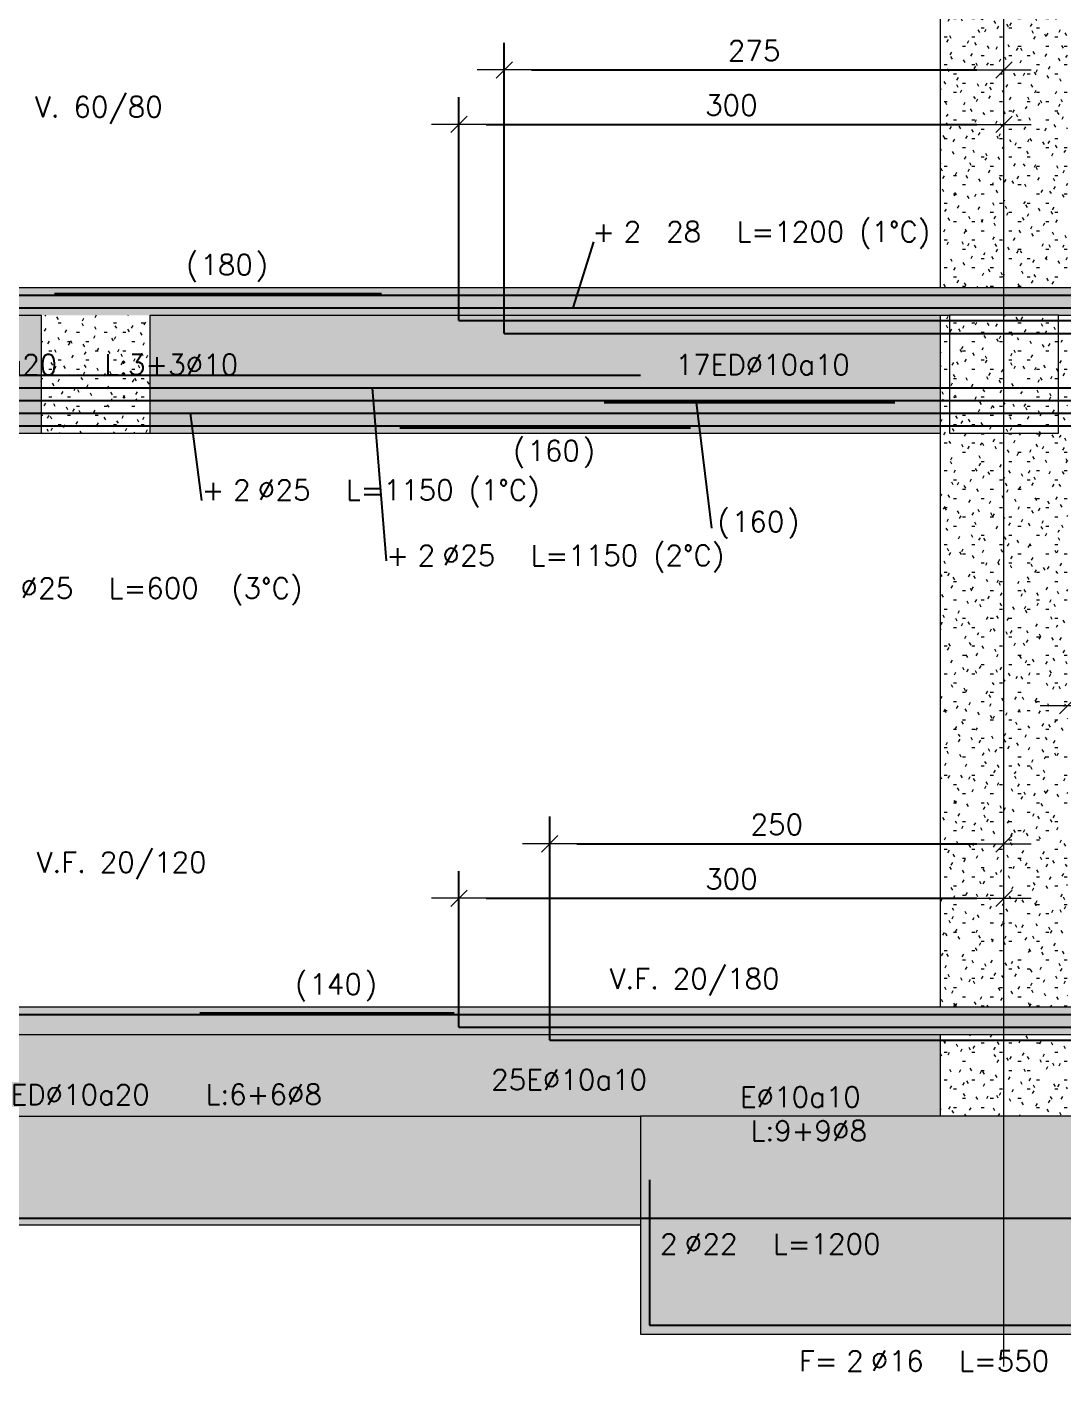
# Model space of a CAD drawing. Extents: x -3544 to 11711, y -11366 to 8565.
# Drawn here: x 2849 to 3419, y 1627 to 2371 of the extents above; entities that cross this region are included whole.
import ezdxf
from ezdxf.enums import TextEntityAlignment as Align

# ---------------------------------------------------------------- set-up
doc = ezdxf.new("R2010")
doc.units = 0
doc.header["$LTSCALE"] = 30
doc.header["$MEASUREMENT"] = 0
doc.linetypes.add('EJE2$0$RLE-PROYECCION', pattern=[0.71438, 0.47625, -0.23813])
doc.layers.get('0').update_dxf_attribs({"linetype": 'CONTINUOUS'})
doc.layers.add('EJE2$0$RLA-ACHURADO', color=30, linetype='EJE2$0$RLE-PROYECCION', lineweight=15, transparency=0.7)
for name, color, linetype, lineweight in [('EJE2$0$RLA-CONTORNO', 30, 'CONTINUOUS', 15), ('EJE2$0$RLA-COTAS', 7, 'CONTINUOUS', 9), ('EJE2$0$RLA-EJES', 1, 'CONTINUOUS', 9), ('EJE2$0$RLA-TEXTOS-1', 9, 'CONTINUOUS', 9)]:
    doc.layers.add(name, color=color, linetype=linetype, lineweight=lineweight)
doc.layers.add('EJE2$0$RLA-FE', color=7, linetype='CONTINUOUS')
doc.layers.add('EJE2$0$RLA-TEXTOS-FE', color=9, linetype='CONTINUOUS')
doc.styles.add('EJE2$0$RomanS', font='romans.shx', dxfattribs={"height": 11.25})
doc.dimstyles.new('EJE2$0$ING-50', dxfattribs={"dimscale": 50, "dimtxt": 0.27, "dimasz": 0.3, "dimexe": 0, "dimexo": 0, "dimgap": 0.1, "dimtad": 1, "dimdec": 1, "dimzin": 12, "dimdsep": 46, "dimtxsty": 'EJE2$0$RomanS', "dimblk": 'EJE2$0$TICK1', "dimblk1": 'EJE2$0$TICK1', "dimblk2": 'EJE2$0$TICK1', "dimcen": 0.09, "dimclrd": 2, "dimclre": 1, "dimclrt": 3, "dimadec": 0, "dimazin": 0, "dimtfac": 1, "dimtdec": 0, "dimtix": 1, "dimtmove": 2, "dimatfit": 3, "dimldrblk": 'EJE2$0$TICK1', "dimfxl": 0, "dimfxlon": 1, "dimtolj": 1, "dimtzin": 0, "dimarcsym": 0})
pattern_1 = [(0, (-1898.762, -1266.802), (20.32, 5.08), [1.676, -13.564, 1.676, -13.564, -81.28]), (0, (-1898.762, -1266.802), (20.32, 5.08), [-30.48, 1.676, -28.804, 1.676, -13.564, -35.56]), (0, (-1898.762, -1266.802), (20.32, 5.08), [-76.2, 1.676, -8.484, 1.676, -23.724]), (120, (-1891.142, -1264.262), (-14.559409, 15.057636), [1.676, -13.564, 1.676, -13.564, -81.28]), (120, (-1891.142, -1264.262), (-14.559409, 15.057636), [-30.48, 1.676, -28.804, 1.676, -13.564, -35.56]), (120, (-1891.142, -1264.262), (-14.559409, 15.057636), [-76.2, 1.676, -8.484, 1.676, -23.724]), (240, (-1888.602, -1254.102), (-5.760591, -20.137636), [1.676, -13.564, 1.676, -13.564, -81.28]), (240, (-1888.602, -1254.102), (-5.760591, -20.137636), [-30.48, 1.676, -28.804, 1.676, -13.564, -35.56]), (240, (-1888.602, -1254.102), (-5.760591, -20.137636), [-76.2, 1.676, -8.484, 1.676, -23.724])]

# ---------------------------------------------------------------- blocks, each defined once
blk = doc.blocks.new('*U201')
at = {"layer": 'EJE2$0$RLA-FE'}
for p, q in [((0, 0), (1068.21, 0)), ((1068.21, 0), (1118.21, 0)), ((1118.21, 0), (1150, 0)), ((1150, 0), (1150, 0))]:
    blk.add_line(p, q, dxfattribs=at)
at = {"layer": 'EJE2$0$RLA-FE', "color": 3, "style": 'EJE2$0$RomanS', "flags": 8}
for tag, p in [('F=', (613.74, 9.32)), ('NUM', (628.15, 9.32))]:
    blk.add_attdef(tag, text='', height=11.25, dxfattribs=at).set_placement(p, align=Align.RIGHT)
at = {"layer": 'EJE2$0$RLA-FE', "color": 3, "style": 'EJE2$0$RomanS'}
for tag, p, flags in [('PHI', (632.04, 9.54), 14), ('DIAM', (641.9, 9.32), 12), ('MINUS', (663.92, 9.32), 13), ('MARK', (677.31, 9.32), 13), ('TEXTO_FE1', (680.61, 9.32), 8), ('TEXTO_FE2', (748.13, 9.34), 8), ('TIPO', (573.8, -75.78), 13), ('NVECES', (559.93, -94.72), 13), ('NUMFE', (563.86, -114.48), 13), ('CAPA', (572.06, -133.6), 13), ('DESPLAZA', (278.34, -151.59), 13), ('ESPACIO', (284.39, -169.95), 13), ('CANT', (298.23, -188.75), 13)]:
    blk.add_attdef(tag, p, '', height=11.25, dxfattribs=dict(at, flags=flags))
blk = doc.blocks.new('*U204')
at = {"layer": 'EJE2$0$RLA-FE'}
for q in [(0, 0), (1118.21, 0)]:
    blk.add_line((0, 0), q, dxfattribs=at)
at = {"layer": 'EJE2$0$RLA-FE', "color": 3, "style": 'EJE2$0$RomanS', "flags": 8}
for tag, p in [('F=', (622.3, 9.32)), ('NUM', (636.71, 9.32))]:
    blk.add_attdef(tag, text='', height=11.25, dxfattribs=at).set_placement(p, align=Align.RIGHT)
at = {"layer": 'EJE2$0$RLA-FE', "color": 3, "style": 'EJE2$0$RomanS'}
for tag, p, flags in [('PHI', (640.6, 9.54), 14), ('DIAM', (650.46, 9.32), 12), ('MINUS', (672.48, 9.32), 13), ('MARK', (685.87, 9.32), 13), ('TEXTO_FE1', (689.17, 9.32), 8), ('TEXTO_FE2', (756.69, 9.34), 8), ('TIPO', (598.8, -75.78), 13), ('NVECES', (584.93, -94.72), 13), ('NUMFE', (588.86, -114.48), 13), ('CAPA', (597.06, -133.6), 13), ('DESPLAZA', (278.34, -151.59), 13), ('ESPACIO', (284.39, -169.95), 13), ('CANT', (298.23, -188.75), 13)]:
    blk.add_attdef(tag, p, '', height=11.25, dxfattribs=dict(at, flags=flags))
blk = doc.blocks.new('*U37')
at = {"layer": 'EJE2$0$RLA-FE', "color": 6}
blk.add_line((0, 1), (180, 1), dxfattribs=at)
at = {"layer": 'EJE2$0$RLA-FE', "color": 3, "style": 'EJE2$0$RomanS', "flags": 8}
for tag, p in [('(', (75.66, 11.14)), ('EMP', (94.68, 11.14)), (')', (113.99, 11.14))]:
    blk.add_attdef(tag, text='', height=11.25, dxfattribs=at).set_placement(p, align=Align.CENTER)
blk = doc.blocks.new('*U44')
at = {"layer": 'EJE2$0$RLA-FE'}
blk.add_line((0, 0), (1118.21, 0), dxfattribs=at)
at = {"layer": 'EJE2$0$RLA-FE', "color": 3, "style": 'EJE2$0$RomanS', "flags": 8}
for tag, p in [('F=', (508.44, 36.32)), ('NUM', (522.85, 36.32))]:
    blk.add_attdef(tag, text='', height=11.25, dxfattribs=at).set_placement(p, align=Align.RIGHT)
at = {"layer": 'EJE2$0$RLA-FE', "color": 3, "style": 'EJE2$0$RomanS'}
for tag, p, flags in [('PHI', (526.74, 36.54), 14), ('DIAM', (536.6, 36.32), 12), ('MINUS', (558.62, 36.32), 13), ('MARK', (572.01, 36.32), 13), ('TEXTO_FE1', (575.31, 36.32), 8), ('TEXTO_FE2', (642.83, 36.34), 8), ('TIPO', (598.8, -75.78), 13), ('NVECES', (584.93, -94.72), 13), ('NUMFE', (588.86, -114.48), 13), ('CAPA', (597.06, -133.6), 13), ('DESPLAZA', (278.34, -151.59), 13), ('ESPACIO', (284.39, -169.95), 13), ('CANT', (298.23, -188.75), 13)]:
    blk.add_attdef(tag, p, '', height=11.25, dxfattribs=dict(at, flags=flags))
blk = doc.blocks.new('*U205')
at = {"layer": 'EJE2$0$RLA-FE'}
for q in [(0, 0), (518.21, 0)]:
    blk.add_line((0, 0), q, dxfattribs=at)
at = {"layer": 'EJE2$0$RLA-FE', "color": 3, "style": 'EJE2$0$RomanS', "flags": 8}
for tag, p in [('F=', (399.8, 66.32)), ('NUM', (414.21, 66.32))]:
    blk.add_attdef(tag, text='', height=11.25, dxfattribs=at).set_placement(p, align=Align.RIGHT)
at = {"layer": 'EJE2$0$RLA-FE', "color": 3, "style": 'EJE2$0$RomanS'}
for tag, p, flags in [('PHI', (418.1, 66.54), 14), ('DIAM', (427.96, 66.32), 12), ('MINUS', (449.98, 66.32), 13), ('MARK', (463.37, 66.32), 13), ('TEXTO_FE1', (466.67, 66.32), 8), ('TEXTO_FE2', (534.19, 66.34), 8), ('TIPO', (298.8, -75.78), 13), ('NVECES', (284.93, -94.72), 13), ('NUMFE', (288.86, -114.48), 13), ('CAPA', (297.06, -133.6), 13), ('DESPLAZA', (278.34, -151.59), 13), ('ESPACIO', (284.39, -169.95), 13), ('CANT', (298.23, -188.75), 13)]:
    blk.add_attdef(tag, p, '', height=11.25, dxfattribs=dict(at, flags=flags))
blk = doc.blocks.new('EJE2$0$TICK1')
for points in [[(-1, 0), (1, 0)], [(-0.3, -0.3), (0.3, 0.3)]]:
    blk.add_lwpolyline(points)
blk = doc.blocks.new('*D82')
at = {"layer": 'EJE2$0$RLA-COTAS', "color": 2, "lineweight": -2, "transparency": 16777216}
blk.add_line((320.48, 85), (590.48, 85), dxfattribs=at)
at = {"layer": 'EJE2$0$RLA-COTAS', "color": 2, "lineweight": -2, "transparency": 16777216, "xscale": 15, "yscale": 15, "zscale": 15, "rotation": 180}
blk.add_blockref('EJE2$0$TICK1', (305.48, 85), dxfattribs=at)
at = {"layer": 'EJE2$0$RLA-COTAS', "color": 2, "lineweight": -2, "transparency": 16777216, "xscale": 15, "yscale": 15, "zscale": 15}
blk.add_blockref('EJE2$0$TICK1', (605.48, 85), dxfattribs=at)
at = {"layer": 'EJE2$0$RLA-COTAS', "color": 3, "transparency": 16777216, "insert": (455.48, 95.62), "char_height": 11.25, "attachment_point": 5, "style": 'EJE2$0$RomanS'}
blk.add_mtext('\\A1;300', dxfattribs=at)
blk = doc.blocks.new('*U206')
at = {"layer": 'EJE2$0$RLA-FE'}
for p, q in [((0, 0), (0, 0)), ((0, 0), (468.21, 0)), ((468.21, 0), (518.21, 0)), ((518.21, 0), (550, 0)), ((550, 0), (550, 0))]:
    blk.add_line(p, q, dxfattribs=at)
at = {"layer": 'EJE2$0$RLA-FE', "color": 3, "style": 'EJE2$0$RomanS', "flags": 8}
for tag, p in [('F=', (361.9, 96.32)), ('NUM', (376.31, 96.32))]:
    blk.add_attdef(tag, text='', height=11.25, dxfattribs=at).set_placement(p, align=Align.RIGHT)
at = {"layer": 'EJE2$0$RLA-FE', "color": 3, "style": 'EJE2$0$RomanS'}
for tag, p, flags in [('PHI', (380.21, 96.54), 14), ('DIAM', (390.06, 96.32), 12), ('MINUS', (412.08, 96.32), 13), ('MARK', (425.48, 96.32), 13), ('TEXTO_FE1', (428.78, 96.32), 8), ('TEXTO_FE2', (496.3, 96.34), 8), ('TIPO', (273.8, -75.78), 13), ('NVECES', (259.93, -94.72), 13), ('NUMFE', (263.86, -114.48), 13), ('CAPA', (272.06, -133.6), 13), ('DESPLAZA', (278.34, -151.59), 13), ('ESPACIO', (284.39, -169.95), 13), ('CANT', (298.23, -188.75), 13)]:
    blk.add_attdef(tag, p, '', height=11.25, dxfattribs=dict(at, flags=flags))
blk = doc.blocks.new('*D87')
at = {"layer": 'EJE2$0$RLA-COTAS', "color": 2, "lineweight": -2, "transparency": 16777216}
blk.add_line((345.48, 115), (590.48, 115), dxfattribs=at)
at = {"layer": 'EJE2$0$RLA-COTAS', "color": 2, "lineweight": -2, "transparency": 16777216, "xscale": 15, "yscale": 15, "zscale": 15, "rotation": 180}
blk.add_blockref('EJE2$0$TICK1', (330.48, 115), dxfattribs=at)
at = {"layer": 'EJE2$0$RLA-COTAS', "color": 2, "lineweight": -2, "transparency": 16777216, "xscale": 15, "yscale": 15, "zscale": 15}
blk.add_blockref('EJE2$0$TICK1', (605.48, 115), dxfattribs=at)
at = {"layer": 'EJE2$0$RLA-COTAS', "color": 3, "transparency": 16777216, "insert": (467.98, 125.62), "char_height": 11.25, "attachment_point": 5, "style": 'EJE2$0$RomanS'}
blk.add_mtext('\\A1;275', dxfattribs=at)
blk = doc.blocks.new('*U186')
at = {"layer": 'EJE2$0$RLA-FE'}
for p, q in [((0, 0), (1068.21, 0)), ((1068.21, 0), (1118.21, 0)), ((1118.21, 0), (1150, 0)), ((1150, 0), (1150, 0))]:
    blk.add_line(p, q, dxfattribs=at)
at = {"layer": 'EJE2$0$RLA-FE', "color": 3, "style": 'EJE2$0$RomanS', "flags": 8}
for tag, p in [('F=', (388.99, -19.89)), ('NUM', (403.4, -19.89))]:
    blk.add_attdef(tag, text='', height=11.25, dxfattribs=at).set_placement(p, align=Align.RIGHT)
at = {"layer": 'EJE2$0$RLA-FE', "color": 3, "style": 'EJE2$0$RomanS'}
for tag, p, flags in [('PHI', (407.3, -19.68), 12), ('DIAM', (417.15, -19.89), 12), ('MINUS', (439.17, -19.89), 13), ('MARK', (452.56, -19.89), 13), ('TEXTO_FE1', (455.86, -19.89), 8), ('TEXTO_FE2', (523.39, -19.88), 8), ('TIPO', (573.8, -57.92), 13), ('NVECES', (559.93, -76.86), 13), ('NUMFE', (563.86, -96.62), 13), ('CAPA', (572.06, -115.74), 13), ('DESPLAZA', (277.18, -134.17), 13), ('ESPACIO', (283.22, -152.53), 13), ('CANT', (297.06, -171.33), 13)]:
    blk.add_attdef(tag, p, '', height=11.25, dxfattribs=dict(at, flags=flags))
blk = doc.blocks.new('*U190')
at = {"layer": 'EJE2$0$RLA-FE'}
for q in [(0, 0), (1068.21, 0)]:
    blk.add_line((0, 0), q, dxfattribs=at)
at = {"layer": 'EJE2$0$RLA-FE', "color": 3, "style": 'EJE2$0$RomanS', "flags": 8}
for tag, p in [('F=', (396.34, -19.89)), ('NUM', (410.75, -19.89))]:
    blk.add_attdef(tag, text='', height=11.25, dxfattribs=at).set_placement(p, align=Align.RIGHT)
at = {"layer": 'EJE2$0$RLA-FE', "color": 3, "style": 'EJE2$0$RomanS'}
for tag, p, flags in [('PHI', (414.65, -19.68), 12), ('DIAM', (424.5, -19.89), 12), ('MINUS', (446.52, -19.89), 13), ('MARK', (459.91, -19.89), 13), ('TEXTO_FE1', (463.21, -19.89), 8), ('TEXTO_FE2', (530.73, -19.88), 8), ('TIPO', (573.8, -57.92), 13), ('NVECES', (559.93, -76.86), 13), ('NUMFE', (563.86, -96.62), 13), ('CAPA', (572.06, -115.74), 13), ('DESPLAZA', (277.18, -134.17), 13), ('ESPACIO', (283.22, -152.53), 13), ('CANT', (297.06, -171.33), 13)]:
    blk.add_attdef(tag, p, '', height=11.25, dxfattribs=dict(at, flags=flags))
blk = doc.blocks.new('*U58')
at = {"layer": 'EJE2$0$RLA-FE', "color": 6}
blk.add_line((0, -1), (160, -1), dxfattribs=at)
at = {"layer": 'EJE2$0$RLA-FE', "color": 3, "style": 'EJE2$0$RomanS', "flags": 8}
for tag, p in [('(', (65.66, -19.26)), (')', (103.99, -19.26)), ('EMP', (84.68, -19.26))]:
    blk.add_attdef(tag, text='', height=11.25, dxfattribs=at).set_placement(p, align=Align.CENTER)
blk = doc.blocks.new('*U60')
at = {"layer": 'EJE2$0$RLA-FE'}
blk.add_line((0, 0), (1068.21, 0), dxfattribs=at)
at = {"layer": 'EJE2$0$RLA-FE', "color": 3, "style": 'EJE2$0$RomanS', "flags": 8}
for tag, p in [('F=', (483.44, -47.89)), ('NUM', (497.85, -47.89))]:
    blk.add_attdef(tag, text='', height=11.25, dxfattribs=at).set_placement(p, align=Align.RIGHT)
at = {"layer": 'EJE2$0$RLA-FE', "color": 3, "style": 'EJE2$0$RomanS'}
for tag, p, flags in [('PHI', (501.74, -47.68), 12), ('DIAM', (511.6, -47.89), 12), ('MINUS', (533.62, -47.89), 13), ('MARK', (547.01, -47.89), 13), ('TEXTO_FE1', (550.31, -47.89), 8), ('TEXTO_FE2', (617.83, -47.88), 8), ('TIPO', (573.8, -57.92), 13), ('NVECES', (559.93, -76.86), 13), ('NUMFE', (563.86, -96.62), 13), ('CAPA', (572.06, -115.74), 13), ('DESPLAZA', (277.18, -134.17), 13), ('ESPACIO', (283.22, -152.53), 13), ('CANT', (297.06, -171.33), 13)]:
    blk.add_attdef(tag, p, '', height=11.25, dxfattribs=dict(at, flags=flags))
blk = doc.blocks.new('*U187')
at = {"layer": 'EJE2$0$RLA-FE'}
for p, q in [((0, 0), (1118.21, 0)), ((1118.21, 0), (1168.21, 0)), ((1168.21, 0), (1200, 0)), ((1200, 0), (1200, 0))]:
    blk.add_line(p, q, dxfattribs=at)
at = {"layer": 'EJE2$0$RLA-FE', "color": 3, "style": 'EJE2$0$RomanS'}
for tag, p, flags in [('TIPO', (598.8, -57.92), 13), ('PHI', (509.38, -72.68), 12), ('DIAM', (519.24, -72.89), 12), ('MINUS', (541.26, -72.89), 13), ('MARK', (554.65, -72.89), 13), ('TEXTO_FE1', (557.95, -72.89), 8), ('NVECES', (584.93, -76.86), 13), ('TEXTO_FE2', (625.47, -72.88), 8), ('NUMFE', (588.86, -96.62), 13), ('CAPA', (597.06, -115.74), 13), ('DESPLAZA', (277.18, -134.17), 13), ('ESPACIO', (283.22, -152.53), 13), ('CANT', (297.06, -171.33), 13)]:
    blk.add_attdef(tag, p, '', height=11.25, dxfattribs=dict(at, flags=flags))
at = {"layer": 'EJE2$0$RLA-FE', "color": 3, "style": 'EJE2$0$RomanS', "flags": 8}
for tag, p in [('F=', (491.08, -72.89)), ('NUM', (505.49, -72.89))]:
    blk.add_attdef(tag, text='', height=11.25, dxfattribs=at).set_placement(p, align=Align.RIGHT)
blk = doc.blocks.new('*U192')
at = {"layer": 'EJE2$0$RLA-FE'}
for q in [(0, 0), (1068.21, 0)]:
    blk.add_line((0, 0), q, dxfattribs=at)
at = {"layer": 'EJE2$0$RLA-FE', "color": 3, "style": 'EJE2$0$RomanS'}
for tag, p, flags in [('TIPO', (573.8, -57.92), 13), ('PHI', (470.93, -72.68), 12), ('DIAM', (480.79, -72.89), 12), ('MINUS', (502.81, -72.89), 13), ('MARK', (516.2, -72.89), 13), ('TEXTO_FE1', (519.5, -72.89), 8), ('NVECES', (559.93, -76.86), 13), ('TEXTO_FE2', (587.02, -72.88), 8), ('NUMFE', (563.86, -96.62), 13), ('CAPA', (572.06, -115.74), 13), ('DESPLAZA', (277.18, -134.17), 13), ('ESPACIO', (283.22, -152.53), 13), ('CANT', (297.06, -171.33), 13)]:
    blk.add_attdef(tag, p, '', height=11.25, dxfattribs=dict(at, flags=flags))
at = {"layer": 'EJE2$0$RLA-FE', "color": 3, "style": 'EJE2$0$RomanS', "flags": 8}
for tag, p in [('F=', (452.63, -72.89)), ('NUM', (467.04, -72.89))]:
    blk.add_attdef(tag, text='', height=11.25, dxfattribs=at).set_placement(p, align=Align.RIGHT)
blk = doc.blocks.new('*U69')
at = {"layer": 'EJE2$0$RLA-FE', "color": 6}
blk.add_line((0, -1), (160, -1), dxfattribs=at)
at = {"layer": 'EJE2$0$RLA-FE', "color": 3, "style": 'EJE2$0$RomanS', "flags": 8}
for tag, p in [('(', (65.66, -72.26)), (')', (103.99, -72.26)), ('EMP', (84.68, -72.26))]:
    blk.add_attdef(tag, text='', height=11.25, dxfattribs=at).set_placement(p, align=Align.CENTER)
blk = doc.blocks.new('*U189')
at = {"layer": 'EJE2$0$RLA-FE'}
blk.add_line((0, 0), (1068.21, 0), dxfattribs=at)
at = {"layer": 'EJE2$0$RLA-FE', "color": 3, "style": 'EJE2$0$RomanS'}
for tag, p, flags in [('TIPO', (573.8, -57.92), 13), ('NVECES', (559.93, -76.86), 13), ('PHI', (460.88, -97.68), 12), ('DIAM', (470.73, -97.89), 12), ('MINUS', (492.75, -97.89), 13), ('MARK', (506.14, -97.89), 13), ('TEXTO_FE1', (509.44, -97.89), 8), ('NUMFE', (563.86, -96.62), 13), ('TEXTO_FE2', (576.97, -97.88), 8), ('CAPA', (572.06, -115.74), 13), ('DESPLAZA', (277.18, -134.17), 13), ('ESPACIO', (283.22, -152.53), 13), ('CANT', (297.06, -171.33), 13)]:
    blk.add_attdef(tag, p, '', height=11.25, dxfattribs=dict(at, flags=flags))
at = {"layer": 'EJE2$0$RLA-FE', "color": 3, "style": 'EJE2$0$RomanS', "flags": 8}
for tag, p in [('F=', (442.57, -97.89)), ('NUM', (456.98, -97.89))]:
    blk.add_attdef(tag, text='', height=11.25, dxfattribs=at).set_placement(p, align=Align.RIGHT)
blk = doc.blocks.new('*U188')
at = {"layer": 'EJE2$0$RLA-FE'}
for p, q in [((0, 0), (518.21, 0)), ((518.21, 0), (568.21, 0)), ((568.21, 0), (600, 0)), ((600, 0), (600, 0))]:
    blk.add_line(p, q, dxfattribs=at)
at = {"layer": 'EJE2$0$RLA-FE', "color": 3, "style": 'EJE2$0$RomanS'}
for tag, p, flags in [('TIPO', (298.8, -57.92), 13), ('NVECES', (284.93, -76.86), 13), ('NUMFE', (288.86, -96.62), 13), ('PHI', (258.65, -122.68), 12), ('CAPA', (297.06, -115.74), 13), ('DIAM', (268.5, -122.89), 12), ('MINUS', (290.52, -122.89), 13), ('MARK', (303.91, -122.89), 13), ('TEXTO_FE1', (307.21, -122.89), 8), ('TEXTO_FE2', (374.73, -122.88), 8), ('DESPLAZA', (277.18, -134.17), 13), ('ESPACIO', (283.22, -152.53), 13), ('CANT', (297.06, -171.33), 13)]:
    blk.add_attdef(tag, p, '', height=11.25, dxfattribs=dict(at, flags=flags))
at = {"layer": 'EJE2$0$RLA-FE', "color": 3, "style": 'EJE2$0$RomanS', "flags": 8}
for tag, p in [('F=', (240.34, -122.89)), ('NUM', (254.75, -122.89))]:
    blk.add_attdef(tag, text='', height=11.25, dxfattribs=at).set_placement(p, align=Align.RIGHT)
blk = doc.blocks.new('*D90')
at = {"layer": 'EJE2$0$RLA-COTAS', "color": 2, "lineweight": -2, "transparency": 16777216}
blk.add_line((790.48, -235), (655.48, -235), dxfattribs=at)
at = {"layer": 'EJE2$0$RLA-COTAS', "color": 2, "lineweight": -2, "transparency": 16777216, "xscale": 15, "yscale": 15, "zscale": 15, "rotation": 180}
blk.add_blockref('EJE2$0$TICK1', (640.48, -235), dxfattribs=at)
at = {"layer": 'EJE2$0$RLA-COTAS', "color": 2, "lineweight": -2, "transparency": 16777216, "xscale": 15, "yscale": 15, "zscale": 15}
blk.add_blockref('EJE2$0$TICK1', (805.48, -235), dxfattribs=at)
at = {"layer": 'EJE2$0$RLA-COTAS', "color": 3, "transparency": 16777216, "insert": (722.98, -224.38), "char_height": 11.25, "attachment_point": 5, "style": 'EJE2$0$RomanS'}
blk.add_mtext('\\A1;165', dxfattribs=at)
blk = doc.blocks.new('*U177')
at = {"layer": 'EJE2$0$RLA-FE'}
for p, q in [((0, 0), (1068.21, 0)), ((1068.21, 0), (1118.21, 0)), ((1118.21, 0), (1150, 0)), ((1150, 0), (1150, 0))]:
    blk.add_line(p, q, dxfattribs=at)
at = {"layer": 'EJE2$0$RLA-FE', "color": 3, "style": 'EJE2$0$RomanS', "flags": 8}
for tag, p in [('F=', (536, 9.32)), ('NUM', (550.41, 9.32))]:
    blk.add_attdef(tag, text='', height=11.25, dxfattribs=at).set_placement(p, align=Align.RIGHT)
at = {"layer": 'EJE2$0$RLA-FE', "color": 3, "style": 'EJE2$0$RomanS'}
for tag, p, flags in [('PHI', (554.31, 9.54), 14), ('DIAM', (564.16, 9.32), 12), ('MINUS', (586.18, 9.32), 13), ('MARK', (599.58, 9.32), 13), ('TEXTO_FE1', (602.88, 9.32), 8), ('TEXTO_FE2', (670.4, 9.34), 8), ('TIPO', (573.8, -75.78), 13), ('NVECES', (559.93, -94.72), 13), ('NUMFE', (563.86, -114.48), 13), ('CAPA', (572.06, -133.6), 13), ('DESPLAZA', (278.34, -151.59), 13), ('ESPACIO', (284.39, -169.95), 13), ('CANT', (298.23, -188.75), 13)]:
    blk.add_attdef(tag, p, '', height=11.25, dxfattribs=dict(at, flags=flags))
blk = doc.blocks.new('*U174')
at = {"layer": 'EJE2$0$RLA-FE'}
for q in [(0, 0), (1068.21, 0)]:
    blk.add_line((0, 0), q, dxfattribs=at)
at = {"layer": 'EJE2$0$RLA-FE', "color": 3, "style": 'EJE2$0$RomanS', "flags": 8}
for tag, p in [('F=', (555.56, 9.32)), ('NUM', (569.97, 9.32))]:
    blk.add_attdef(tag, text='', height=11.25, dxfattribs=at).set_placement(p, align=Align.RIGHT)
at = {"layer": 'EJE2$0$RLA-FE', "color": 3, "style": 'EJE2$0$RomanS'}
for tag, p, flags in [('PHI', (573.87, 9.54), 14), ('DIAM', (583.72, 9.32), 12), ('MINUS', (605.74, 9.32), 13), ('MARK', (619.13, 9.32), 13), ('TEXTO_FE1', (622.43, 9.32), 8), ('TEXTO_FE2', (689.95, 9.34), 8), ('TIPO', (573.8, -75.78), 13), ('NVECES', (559.93, -94.72), 13), ('NUMFE', (563.86, -114.48), 13), ('CAPA', (572.06, -133.6), 13), ('DESPLAZA', (278.34, -151.59), 13), ('ESPACIO', (284.39, -169.95), 13), ('CANT', (298.23, -188.75), 13)]:
    blk.add_attdef(tag, p, '', height=11.25, dxfattribs=dict(at, flags=flags))
blk = doc.blocks.new('*U150')
at = {"layer": 'EJE2$0$RLA-FE', "color": 6}
blk.add_line((0, 1), (140, 1), dxfattribs=at)
at = {"layer": 'EJE2$0$RLA-FE', "color": 3, "style": 'EJE2$0$RomanS', "flags": 8}
for tag, p in [('(', (55.66, 11.14)), ('EMP', (74.68, 11.14)), (')', (93.99, 11.14))]:
    blk.add_attdef(tag, text='', height=11.25, dxfattribs=at).set_placement(p, align=Align.CENTER)
blk = doc.blocks.new('*U158')
at = {"layer": 'EJE2$0$RLA-FE'}
blk.add_line((0, 0), (1118.21, 0), dxfattribs=at)
at = {"layer": 'EJE2$0$RLA-FE', "color": 3, "style": 'EJE2$0$RomanS', "flags": 8}
for tag, p in [('F=', (508.44, -19.89)), ('NUM', (522.85, -19.89))]:
    blk.add_attdef(tag, text='', height=11.25, dxfattribs=at).set_placement(p, align=Align.RIGHT)
at = {"layer": 'EJE2$0$RLA-FE', "color": 3, "style": 'EJE2$0$RomanS'}
for tag, p, flags in [('PHI', (526.74, -19.68), 12), ('DIAM', (536.6, -19.89), 12), ('MINUS', (558.62, -19.89), 13), ('MARK', (572.01, -19.89), 13), ('TEXTO_FE1', (575.31, -19.89), 8), ('TEXTO_FE2', (642.83, -19.88), 8), ('TIPO', (598.8, -57.92), 13), ('NVECES', (584.93, -76.86), 13), ('NUMFE', (588.86, -96.62), 13), ('CAPA', (597.06, -115.74), 13), ('DESPLAZA', (277.18, -134.17), 13), ('ESPACIO', (283.22, -152.53), 13), ('CANT', (297.06, -171.33), 13)]:
    blk.add_attdef(tag, p, '', height=11.25, dxfattribs=dict(at, flags=flags))
blk = doc.blocks.new('*U175')
at = {"layer": 'EJE2$0$RLA-FE'}
for q in [(0, 0), (518.21, 0)]:
    blk.add_line((0, 0), q, dxfattribs=at)
at = {"layer": 'EJE2$0$RLA-FE', "color": 3, "style": 'EJE2$0$RomanS', "flags": 8}
for tag, p in [('F=', (395.06, 36.32)), ('NUM', (409.47, 36.32))]:
    blk.add_attdef(tag, text='', height=11.25, dxfattribs=at).set_placement(p, align=Align.RIGHT)
at = {"layer": 'EJE2$0$RLA-FE', "color": 3, "style": 'EJE2$0$RomanS'}
for tag, p, flags in [('PHI', (413.37, 36.54), 14), ('DIAM', (423.22, 36.32), 12), ('MINUS', (445.24, 36.32), 13), ('MARK', (458.63, 36.32), 13), ('TEXTO_FE1', (461.93, 36.32), 8), ('TEXTO_FE2', (529.46, 36.34), 8), ('TIPO', (298.8, -75.78), 13), ('NVECES', (284.93, -94.72), 13), ('NUMFE', (288.86, -114.48), 13), ('CAPA', (297.06, -133.6), 13), ('DESPLAZA', (278.34, -151.59), 13), ('ESPACIO', (284.39, -169.95), 13), ('CANT', (298.23, -188.75), 13)]:
    blk.add_attdef(tag, p, '', height=11.25, dxfattribs=dict(at, flags=flags))
blk = doc.blocks.new('*D165')
at = {"layer": 'EJE2$0$RLA-COTAS', "color": 2, "lineweight": -2, "transparency": 16777216}
blk.add_line((320.48, -341), (590.48, -341), dxfattribs=at)
at = {"layer": 'EJE2$0$RLA-COTAS', "color": 2, "lineweight": -2, "transparency": 16777216, "xscale": 15, "yscale": 15, "zscale": 15, "rotation": 180}
blk.add_blockref('EJE2$0$TICK1', (305.48, -341), dxfattribs=at)
at = {"layer": 'EJE2$0$RLA-COTAS', "color": 2, "lineweight": -2, "transparency": 16777216, "xscale": 15, "yscale": 15, "zscale": 15}
blk.add_blockref('EJE2$0$TICK1', (605.48, -341), dxfattribs=at)
at = {"layer": 'EJE2$0$RLA-COTAS', "color": 3, "transparency": 16777216, "insert": (455.48, -330.38), "char_height": 11.25, "attachment_point": 5, "style": 'EJE2$0$RomanS'}
blk.add_mtext('\\A1;300', dxfattribs=at)
blk = doc.blocks.new('*U176')
at = {"layer": 'EJE2$0$RLA-FE'}
for p, q in [((0, 0), (0, 0)), ((0, 0), (418.21, 0)), ((418.21, 0), (468.21, 0)), ((468.21, 0), (500, 0)), ((500, 0), (500, 0))]:
    blk.add_line(p, q, dxfattribs=at)
at = {"layer": 'EJE2$0$RLA-FE', "color": 3, "style": 'EJE2$0$RomanS', "flags": 8}
for tag, p in [('F=', (330.47, 66.32)), ('NUM', (344.88, 66.32))]:
    blk.add_attdef(tag, text='', height=11.25, dxfattribs=at).set_placement(p, align=Align.RIGHT)
at = {"layer": 'EJE2$0$RLA-FE', "color": 3, "style": 'EJE2$0$RomanS'}
for tag, p, flags in [('PHI', (348.78, 66.54), 14), ('DIAM', (358.63, 66.32), 12), ('MINUS', (380.65, 66.32), 13), ('MARK', (394.04, 66.32), 13), ('TEXTO_FE1', (397.34, 66.32), 8), ('TEXTO_FE2', (464.86, 66.34), 8), ('TIPO', (248.8, -75.78), 13), ('NVECES', (234.93, -94.72), 13), ('NUMFE', (238.86, -114.48), 13), ('CAPA', (247.06, -133.6), 13), ('DESPLAZA', (278.34, -151.59), 13), ('ESPACIO', (284.39, -169.95), 13), ('CANT', (298.23, -188.75), 13)]:
    blk.add_attdef(tag, p, '', height=11.25, dxfattribs=dict(at, flags=flags))
blk = doc.blocks.new('*D166')
at = {"layer": 'EJE2$0$RLA-COTAS', "color": 2, "lineweight": -2, "transparency": 16777216}
blk.add_line((370.48, -311), (590.48, -311), dxfattribs=at)
at = {"layer": 'EJE2$0$RLA-COTAS', "color": 2, "lineweight": -2, "transparency": 16777216, "xscale": 15, "yscale": 15, "zscale": 15, "rotation": 180}
blk.add_blockref('EJE2$0$TICK1', (355.48, -311), dxfattribs=at)
at = {"layer": 'EJE2$0$RLA-COTAS', "color": 2, "lineweight": -2, "transparency": 16777216, "xscale": 15, "yscale": 15, "zscale": 15}
blk.add_blockref('EJE2$0$TICK1', (605.48, -311), dxfattribs=at)
at = {"layer": 'EJE2$0$RLA-COTAS', "color": 3, "transparency": 16777216, "insert": (480.48, -300.38), "char_height": 11.25, "attachment_point": 5, "style": 'EJE2$0$RomanS'}
blk.add_mtext('\\A1;250', dxfattribs=at)
blk = doc.blocks.new('*U289')
at = {"layer": 'EJE2$0$RLA-FE'}
for p, q in [((0, 80), (0, 0)), ((390, 0), (390, 80)), ((0, 0), (308.21, 0)), ((308.21, 0), (358.21, 0)), ((358.21, 0), (390, 0))]:
    blk.add_line(p, q, dxfattribs=at)
at = {"layer": 'EJE2$0$RLA-FE', "color": 3, "style": 'EJE2$0$RomanS', "flags": 8}
for tag, p in [('F=', (103.44, -25.3)), ('NUM', (117.85, -25.3))]:
    blk.add_attdef(tag, text='', height=11.25, dxfattribs=at).set_placement(p, align=Align.RIGHT)
at = {"layer": 'EJE2$0$RLA-FE', "color": 3, "style": 'EJE2$0$RomanS'}
for tag, p, flags in [('PHI', (121.74, -25.08), 12), ('DIAM', (131.6, -25.3), 12), ('MINUS', (153.62, -25.3), 13), ('MARK', (167.01, -25.3), 13), ('TEXTO_FE1', (170.31, -25.3), 8), ('TEXTO_FE2', (237.83, -25.28), 8), ('TIPO', (193.8, -57.92), 13), ('NVECES', (179.93, -76.86), 13), ('NUMFE', (183.86, -96.62), 13), ('CAPA', (192.06, -115.74), 13), ('DESPLAZA', (277.18, -134.17), 13), ('ESPACIO', (283.22, -152.53), 13), ('CANT', (297.06, -171.33), 13)]:
    blk.add_attdef(tag, p, '', height=11.25, dxfattribs=dict(at, flags=flags))
blk = doc.blocks.new('EJE2')
at = {"layer": 'EJE2$0$RLA-ACHURADO'}
h = blk.add_hatch(dxfattribs=at)
h.set_pattern_fill('FP_1', color=256, style=0, pattern_type=2)
h.set_pattern_definition(pattern_1)
h.paths.add_polyline_path([(640.48, -5), (640.48, 376), (635.48, 376), (635.48, 311), (575.48, 311), (575.48, 376), (570.48, 376), (570.48, -5)], flags=0)
h = blk.add_hatch(dxfattribs=at)
h.set_pattern_fill('FP_1', color=256, style=0, pattern_type=2)
h.set_pattern_definition(pattern_1)
h.paths.add_polyline_path([(-1423.06, -20), (1625.48, -20), (1625.48, -5), (-1734.52, -5), (-1734.52, -20)], flags=0)
h.paths.add_polyline_path([(-2429.52, -20), (-2054.52, -20), (-2054.52, -5), (-2429.52, -5)], flags=0)
h = blk.add_hatch(dxfattribs=at)
h.set_pattern_fill('FP_1', color=256, style=0, pattern_type=2)
h.set_pattern_definition(pattern_1)
h.paths.add_polyline_path([(75.48, -85), (75.48, -20), (-359.52, -20), (-359.52, -85), (-30.16, -85)], flags=0)
h.paths.add_polyline_path([(570.48, -85), (570.48, -20), (135.48, -20), (135.48, -85)], flags=0)
h = blk.add_hatch(dxfattribs=at)
h.set_pattern_fill('FP_1', color=256, style=0, pattern_type=2)
h.set_pattern_definition(pattern_1)
h.paths.add_polyline_path([(135.48, -85), (135.48, -20), (75.48, -20), (75.48, -85)], flags=0)
h = blk.add_hatch(dxfattribs=at)
h.set_pattern_fill('FP_1', color=256, style=0, pattern_type=2)
h.set_pattern_definition(pattern_1)
h.paths.add_polyline_path([(635.48, -401), (640.48, -401), (640.48, -20), (635.48, -20), (635.48, -85), (575.48, -85), (575.48, -20), (570.48, -20), (570.48, -401), (575.48, -401)], flags=0)
h = blk.add_hatch(dxfattribs=at)
h.set_pattern_fill('FP_1', color=256, style=0, pattern_type=2)
h.set_pattern_definition(pattern_1)
h.paths.add_polyline_path([(635.48, -85), (635.48, -20), (575.48, -20), (575.48, -85)], flags=0)
h = blk.add_hatch(dxfattribs=at)
h.set_pattern_fill('FP_1', color=256, style=0, pattern_type=2)
h.set_pattern_definition(pattern_1)
h.paths.add_polyline_path([(-1359.52, -416), (1625.48, -416), (1625.48, -401), (-1359.52, -401)], flags=0)
h = blk.add_hatch(dxfattribs=at)
h.set_pattern_fill('FP_1', color=256, style=0, pattern_type=2)
h.set_pattern_definition(pattern_1)
h.paths.add_polyline_path([(-359.52, -461), (570.48, -461), (570.48, -416), (-359.52, -416)], flags=0)
h = blk.add_hatch(dxfattribs=at)
h.set_pattern_fill('FP_1', color=256, style=0, pattern_type=2)
h.set_pattern_definition(pattern_1)
h.paths.add_polyline_path([(570.48, -461), (640.48, -461), (640.48, -416), (570.48, -416)], flags=0)
h = blk.add_hatch(dxfattribs=at)
h.set_pattern_fill('FP_1', color=256, style=0, pattern_type=2)
h.set_pattern_definition(pattern_1)
h.paths.add_polyline_path([(-194.52, -581), (-194.52, -461), (-594.52, -461), (-594.52, -581)], flags=0)
h.paths.add_polyline_path([(805.48, -581), (805.48, -461), (405.48, -461), (405.48, -581)], flags=0)
h = blk.add_hatch(dxfattribs=at)
h.set_pattern_fill('FP_1', color=256, style=0, pattern_type=2)
h.set_pattern_definition(pattern_1)
h.paths.add_polyline_path([(-194.52, -521), (405.48, -521), (405.48, -461), (-194.52, -461)], flags=0)
at = {"layer": 'EJE2$0$RLA-CONTORNO'}
for p, q in [((570.48, -5), (570.48, 376)), ((2140.48, -5), (-1734.52, -5)), ((-364.52, -20), (75.48, -20)), ((75.48, -20), (75.48, -85)), ((135.48, -20), (575.48, -20)), ((135.48, -85), (135.48, -20)), ((570.48, -401), (570.48, -20)), ((575.48, -20), (575.48, -85)), ((635.48, -20), (575.49, -20)), ((635.48, -20), (1075.48, -20)), ((635.48, -85), (635.48, -20)), ((-359.52, -85), (75.48, -85)), ((75.48, -85), (135.48, -85)), ((135.48, -85), (570.48, -85)), ((575.48, -85), (635.48, -85)), ((1625.48, -401), (-1734.52, -401)), ((-1379.52, -416), (1625.48, -416)), ((570.48, -461), (570.48, -416)), ((-194.52, -461), (405.48, -461)), ((805.48, -461), (405.48, -461)), ((405.48, -461), (405.48, -581)), ((405.48, -521), (-194.52, -521)), ((405.48, -581), (805.48, -581))]:
    blk.add_line(p, q, dxfattribs=at)
at = {"layer": 'EJE2$0$RLA-EJES'}
blk.add_line((605.48, -598.79), (605.48, 1460.5), dxfattribs=at)
at = {"layer": 'EJE2$0$RLA-FE', "color": 1}
for p, q in [((330.48, -30), (330.48, 130)), ((305.48, -23), (305.48, 100)), ((355.48, -419), (355.48, -296)), ((305.48, -412), (305.48, -326))]:
    blk.add_line(p, q, dxfattribs=at)
at = {"layer": 'EJE2$0$RLA-FE', "color": 2}
for p, q in [((379.64, 20.32), (368.26, -16)), ((265.63, -155.27), (257.94, -60)), ((163.98, -121.97), (157.68, -74)), ((444.67, -137.33), (436.21, -68))]:
    blk.add_line(p, q, dxfattribs=at)
at = {"layer": 'EJE2$0$RLA-FE'}
ref = blk.add_blockref('*U206', (330.48, -30), dxfattribs=at)
ref.add_attrib('DIAM', '28', (720.55, 66.32), dxfattribs={"color": 3, "height": 11.25, "style": 'EJE2$0$RomanS'})
ref.add_attrib('NUM', '2', dxfattribs={"color": 3, "height": 11.25, "style": 'EJE2$0$RomanS'}).set_placement((706.79, 66.32), align=Align.RIGHT)
ref.add_attrib('TEXTO_FE1', 'L=550', (759.26, 66.32), dxfattribs={"color": 3, "height": 11.25, "style": 'EJE2$0$RomanS'})
ref.add_attrib('TEXTO_FE2', '(3°C)', (826.78, 66.34), dxfattribs={"color": 3, "height": 11.25, "style": 'EJE2$0$RomanS'})
ref.add_attrib('F=', '+', dxfattribs={"color": 3, "height": 11.25, "style": 'EJE2$0$RomanS'}).set_placement((692.39, 66.32), align=Align.RIGHT)
for name, p in [('*U205', (305.48, -23)), ('*U201', (-887.02, -9)), ('*U204', (82.98, -9)), ('*U187', (-654.52, -67)), ('*U192', (385.48, -67)), ('*U186', (-717.02, -81)), ('*U190', (272.98, -81)), ('*U175', (305.48, -412)), ('*U177', (-847.02, -405)), ('*U174', (162.98, -405))]:
    blk.add_blockref(name, p, dxfattribs=at)
ref = blk.add_blockref('*U44', (-117.02, -16), dxfattribs=at)
ref.add_attrib('DIAM', '28', (419.58, 20.32), dxfattribs={"color": 3, "height": 11.25, "style": 'EJE2$0$RomanS'})
ref.add_attrib('NUM', '2', dxfattribs={"color": 3, "height": 11.25, "style": 'EJE2$0$RomanS'}).set_placement((405.83, 20.32), align=Align.RIGHT)
ref.add_attrib('TEXTO_FE1', 'L=1200', (458.29, 20.32), dxfattribs={"color": 3, "height": 11.25, "style": 'EJE2$0$RomanS'})
ref.add_attrib('TEXTO_FE2', '(1°C)', (525.81, 20.34), dxfattribs={"color": 3, "height": 11.25, "style": 'EJE2$0$RomanS'})
ref.add_attrib('F=', '+', dxfattribs={"color": 3, "height": 11.25, "style": 'EJE2$0$RomanS'}).set_placement((391.42, 20.32), align=Align.RIGHT)
ref = blk.add_blockref('*U37', (82.98, -9), dxfattribs=at)
ref.add_attrib('EMP', '180', dxfattribs={"color": 3, "height": 11.25, "style": 'EJE2$0$RomanS'}).set_placement((177.66, 2.14), align=Align.CENTER)
ref.add_attrib('(', '(', dxfattribs={"color": 3, "height": 11.25, "style": 'EJE2$0$RomanS'}).set_placement((158.64, 2.14), align=Align.CENTER)
ref.add_attrib(')', ')', dxfattribs={"color": 3, "height": 11.25, "style": 'EJE2$0$RomanS'}).set_placement((196.98, 2.14), align=Align.CENTER)
ref = blk.add_blockref('*U188', (-194.52, -53), dxfattribs=at)
ref.add_attrib('DIAM', '25', (73.98, -175.89), dxfattribs={"color": 3, "height": 11.25, "style": 'EJE2$0$RomanS'})
ref.add_attrib('TEXTO_FE1', 'L=600', (112.69, -175.89), dxfattribs={"color": 3, "height": 11.25, "style": 'EJE2$0$RomanS'})
ref.add_attrib('TEXTO_FE2', '(3°C)', (180.22, -175.88), dxfattribs={"color": 3, "height": 11.25, "style": 'EJE2$0$RomanS'})
ref.add_attrib('PHI', '%%C', (64.13, -175.68), dxfattribs={"color": 3, "height": 11.25, "style": 'EJE2$0$RomanS'})
ref = blk.add_blockref('*U189', (-164.52, -60), dxfattribs=at)
ref.add_attrib('DIAM', '25', (306.21, -157.89), dxfattribs={"color": 3, "height": 11.25, "style": 'EJE2$0$RomanS'})
ref.add_attrib('NUM', '2', dxfattribs={"color": 3, "height": 11.25, "style": 'EJE2$0$RomanS'}).set_placement((292.46, -157.89), align=Align.RIGHT)
ref.add_attrib('TEXTO_FE1', 'L=1150', (344.93, -157.89), dxfattribs={"color": 3, "height": 11.25, "style": 'EJE2$0$RomanS'})
ref.add_attrib('TEXTO_FE2', '(2°C)', (412.45, -157.88), dxfattribs={"color": 3, "height": 11.25, "style": 'EJE2$0$RomanS'})
ref.add_attrib('PHI', '%%C', (296.36, -157.68), dxfattribs={"color": 3, "height": 11.25, "style": 'EJE2$0$RomanS'})
ref.add_attrib('F=', '+', dxfattribs={"color": 3, "height": 11.25, "style": 'EJE2$0$RomanS'}).set_placement((278.05, -157.89), align=Align.RIGHT)
ref = blk.add_blockref('*U60', (-307.02, -74), dxfattribs=at)
ref.add_attrib('DIAM', '25', (204.58, -121.89), dxfattribs={"color": 3, "height": 11.25, "style": 'EJE2$0$RomanS'})
ref.add_attrib('NUM', '2', dxfattribs={"color": 3, "height": 11.25, "style": 'EJE2$0$RomanS'}).set_placement((190.83, -121.89), align=Align.RIGHT)
ref.add_attrib('TEXTO_FE1', 'L=1150', (243.29, -121.89), dxfattribs={"color": 3, "height": 11.25, "style": 'EJE2$0$RomanS'})
ref.add_attrib('TEXTO_FE2', '(1°C)', (310.81, -121.88), dxfattribs={"color": 3, "height": 11.25, "style": 'EJE2$0$RomanS'})
ref.add_attrib('PHI', '%%C', (194.73, -121.68), dxfattribs={"color": 3, "height": 11.25, "style": 'EJE2$0$RomanS'})
ref.add_attrib('F=', '+', dxfattribs={"color": 3, "height": 11.25, "style": 'EJE2$0$RomanS'}).set_placement((176.42, -121.89), align=Align.RIGHT)
ref = blk.add_blockref('*U69', (385.48, -67), dxfattribs=at)
ref.add_attrib('EMP', '160', dxfattribs={"color": 3, "height": 11.25, "style": 'EJE2$0$RomanS'}).set_placement((470.16, -139.26), align=Align.CENTER)
ref.add_attrib('(', '(', dxfattribs={"color": 3, "height": 11.25, "style": 'EJE2$0$RomanS'}).set_placement((451.14, -139.26), align=Align.CENTER)
ref.add_attrib(')', ')', dxfattribs={"color": 3, "height": 11.25, "style": 'EJE2$0$RomanS'}).set_placement((489.48, -139.26), align=Align.CENTER)
ref = blk.add_blockref('*U58', (272.98, -81), dxfattribs=at)
ref.add_attrib('EMP', '160', dxfattribs={"color": 3, "height": 11.25, "style": 'EJE2$0$RomanS'}).set_placement((357.66, -100.26), align=Align.CENTER)
ref.add_attrib('(', '(', dxfattribs={"color": 3, "height": 11.25, "style": 'EJE2$0$RomanS'}).set_placement((338.64, -100.26), align=Align.CENTER)
ref.add_attrib(')', ')', dxfattribs={"color": 3, "height": 11.25, "style": 'EJE2$0$RomanS'}).set_placement((376.98, -100.26), align=Align.CENTER)
ref = blk.add_blockref('*U176', (355.48, -419), dxfattribs=at)
ref.add_attrib('DIAM', '18', (714.11, -352.68), dxfattribs={"color": 3, "height": 11.25, "style": 'EJE2$0$RomanS'})
ref.add_attrib('NUM', '2', dxfattribs={"color": 3, "height": 11.25, "style": 'EJE2$0$RomanS'}).set_placement((700.36, -352.68), align=Align.RIGHT)
ref.add_attrib('TEXTO_FE1', 'L=500', (752.82, -352.68), dxfattribs={"color": 3, "height": 11.25, "style": 'EJE2$0$RomanS'})
ref.add_attrib('TEXTO_FE2', '(3°C)', (820.35, -352.66), dxfattribs={"color": 3, "height": 11.25, "style": 'EJE2$0$RomanS'})
ref.add_attrib('F=', '+', dxfattribs={"color": 3, "height": 11.25, "style": 'EJE2$0$RomanS'}).set_placement((685.95, -352.68), align=Align.RIGHT)
ref = blk.add_blockref('*U150', (162.98, -405), dxfattribs=at)
ref.add_attrib('EMP', '140', dxfattribs={"color": 3, "height": 11.25, "style": 'EJE2$0$RomanS'}).set_placement((237.66, -393.86), align=Align.CENTER)
ref.add_attrib('(', '(', dxfattribs={"color": 3, "height": 11.25, "style": 'EJE2$0$RomanS'}).set_placement((218.64, -393.86), align=Align.CENTER)
ref.add_attrib(')', ')', dxfattribs={"color": 3, "height": 11.25, "style": 'EJE2$0$RomanS'}).set_placement((256.98, -393.86), align=Align.CENTER)
ref = blk.add_blockref('*U289', (410.48, -576), dxfattribs=at)
ref.add_attrib('DIAM', '16', (542.08, -601.3), dxfattribs={"color": 3, "height": 11.25, "style": 'EJE2$0$RomanS'})
ref.add_attrib('NUM', '2', dxfattribs={"color": 3, "height": 11.25, "style": 'EJE2$0$RomanS'}).set_placement((528.33, -601.3), align=Align.RIGHT)
ref.add_attrib('TEXTO_FE1', 'L=550', (580.79, -601.3), dxfattribs={"color": 3, "height": 11.25, "style": 'EJE2$0$RomanS'})
ref.add_attrib('TEXTO_FE2', '(80+390+80)', (648.31, -601.28), dxfattribs={"color": 3, "height": 11.25, "style": 'EJE2$0$RomanS'})
ref.add_attrib('PHI', '%%C', (532.23, -601.08), dxfattribs={"color": 3, "height": 11.25, "style": 'EJE2$0$RomanS'})
ref.add_attrib('F=', 'F=', dxfattribs={"color": 3, "height": 11.25, "style": 'EJE2$0$RomanS'}).set_placement((513.92, -601.3), align=Align.RIGHT)
ref = blk.add_blockref('*U158', (-97.02, -517), dxfattribs=at)
ref.add_attrib('DIAM', '22', (439.58, -536.89), dxfattribs={"color": 3, "height": 11.25, "style": 'EJE2$0$RomanS'})
ref.add_attrib('NUM', '2', dxfattribs={"color": 3, "height": 11.25, "style": 'EJE2$0$RomanS'}).set_placement((425.83, -536.89), align=Align.RIGHT)
ref.add_attrib('TEXTO_FE1', 'L=1200', (478.29, -536.89), dxfattribs={"color": 3, "height": 11.25, "style": 'EJE2$0$RomanS'})
ref.add_attrib('PHI', '%%C', (429.73, -536.68), dxfattribs={"color": 3, "height": 11.25, "style": 'EJE2$0$RomanS'})
at = {"layer": 'EJE2$0$RLA-TEXTOS-1', "char_height": 11.25, "attachment_point": 5, "line_spacing_factor": 0.941778, "style": 'EJE2$0$RomanS'}
for s, insert, width in [('V. 60/80', (107.3, 92.8), 77.8962), ('V.F. 20/120', (119.86, -323), 108.0446), ('V.F. 20/180', (435.25, -387.07), 108.0446)]:
    blk.add_mtext(s, dxfattribs=dict(at, insert=insert, width=width))
at = {"layer": 'EJE2$0$RLA-TEXTOS-FE', "color": 9, "style": 'EJE2$0$RomanS'}
for s, p in [('ED%%C10a20', (46.1, -52.9)), ('L:3+3%%C10', (147.15, -52.76)), ('17ED%%C10a10', (472.72, -52.9)), ('25E%%C10a10', (366.16, -446.49)), ('ED%%C10a20', (97.04, -454.68)), ('L:6+6%%C8', (198.09, -454.53)), ('E%%C10a10', (493.41, -455.96)), ('L:9+9%%C8', (498.07, -474.56))]:
    blk.add_text(s, height=11.25, dxfattribs=at).set_placement(p, align=Align.CENTER)
at = {"layer": 'EJE2$0$RLA-COTAS'}
for p1, p2, distance, picture, middle in [((330.48, -30), (605.48, -30), 145, '*D87', (467.98, 125.62)), ((305.48, -23), (605.48, -23), 108, '*D82', (455.48, 95.62)), ((805.48, -53), (640.48, -53), 182, '*D90', (722.98, -224.38)), ((355.48, -419), (605.48, -419), 108, '*D166', (480.48, -300.38)), ((305.48, -412), (605.48, -412), 71, '*D165', (455.48, -330.38))]:
    dim = blk.add_aligned_dim(p1=p1, p2=p2, distance=distance, dimstyle='EJE2$0$ING-50', dxfattribs=at)
    dim.commit()
    dim.dimension.update_dxf_attribs({"geometry": picture, "text_midpoint": middle})

msp = doc.modelspace()

# ---------------------------------------------------------------- block references
msp.add_blockref('EJE2', (2781.39, 2232.23))

doc.saveas('drawing.dxf')
